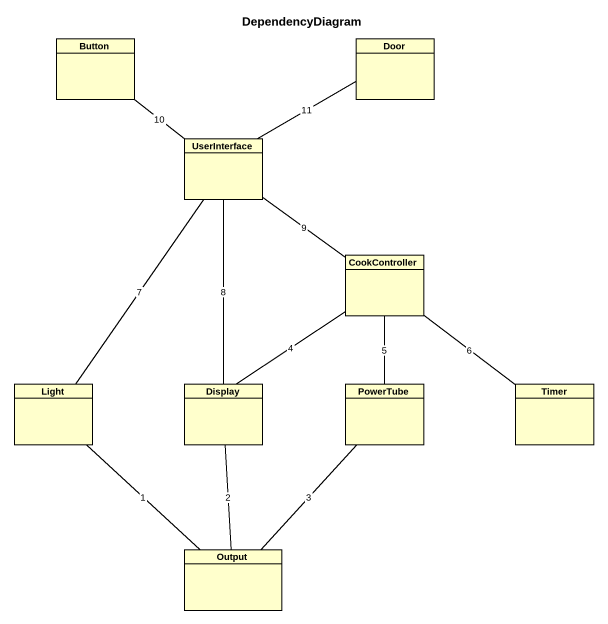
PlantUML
@startuml
title DependencyDiagram
hide circle
hide empty members
class Button
class Door
class UserInterface
class CookController
class Light
class Display
class PowerTube
class Timer
class Output
UserInterface -up- Button : 10
UserInterface -right- Door : 11
UserInterface -- CookController : 9
UserInterface -- Light : 7
UserInterface -- Display : 8
CookController -- Display : 4
CookController -- PowerTube : 5
CookController -- Timer : 6
Light -- Output : 1
Display -- Output : 2
PowerTube -- Output : 3
@enduml
